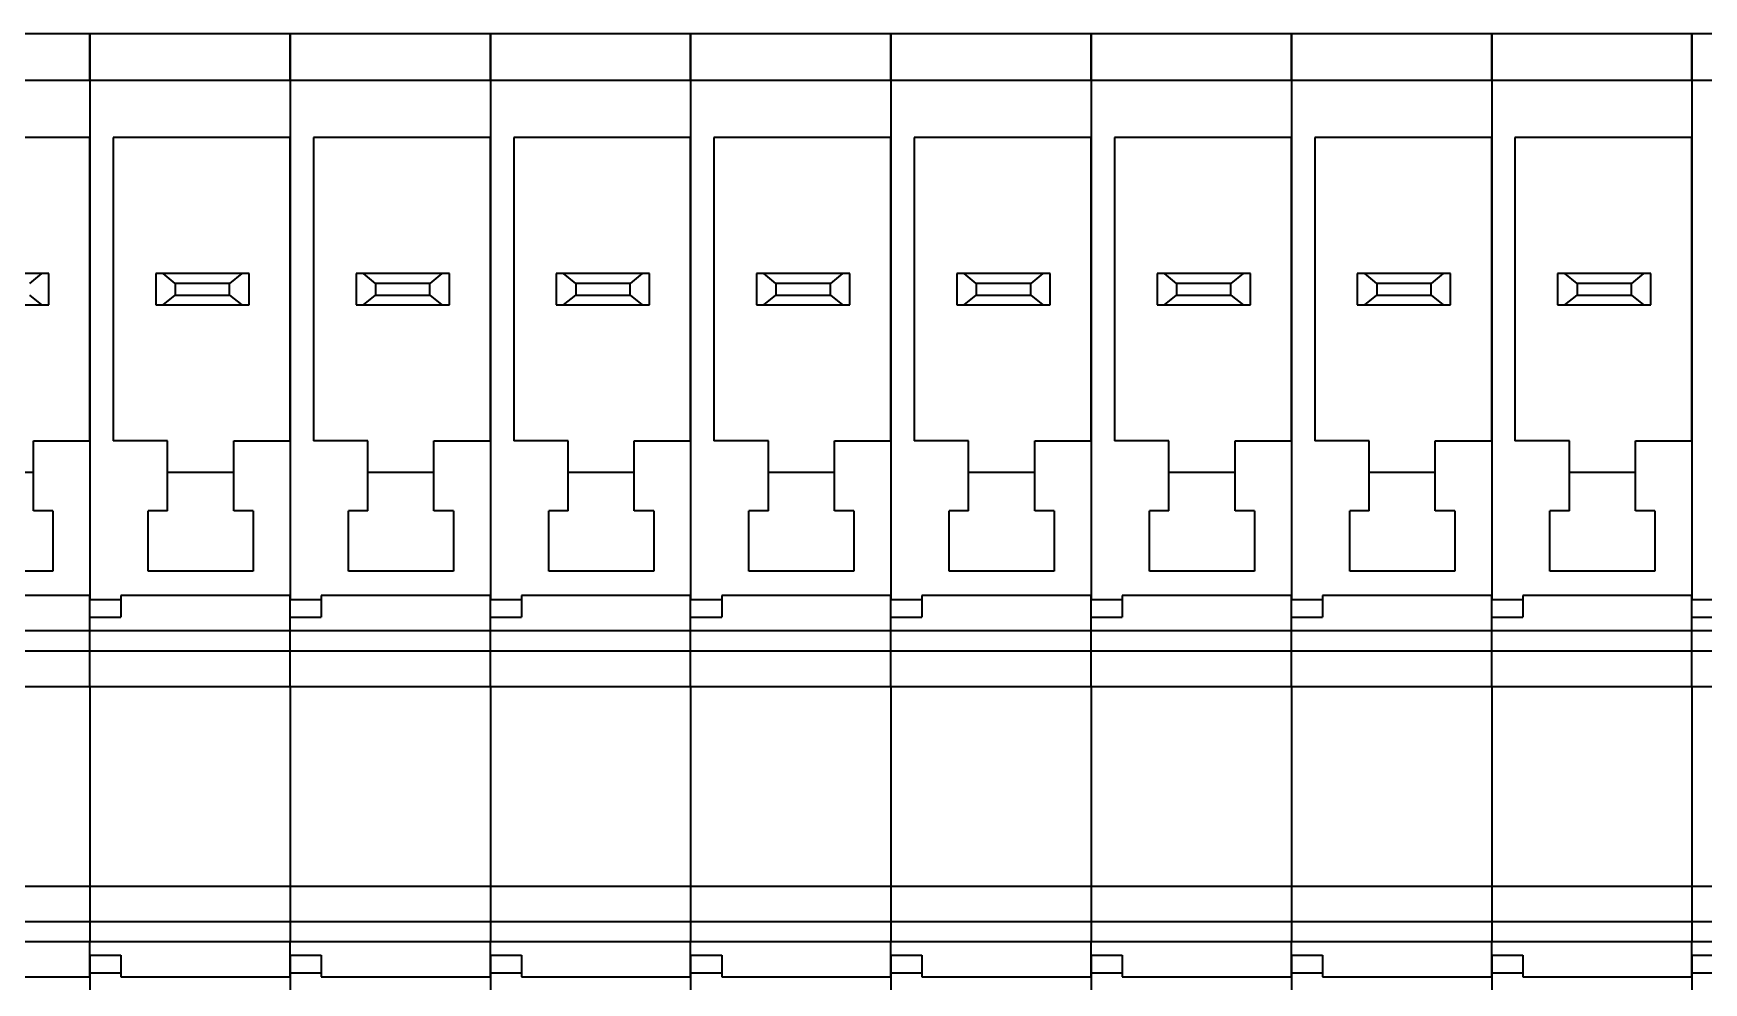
# Model space of a CAD drawing. Header units: millimetres. Extents: x 7 to 587, y 2 to 418.
# Drawn here: x 123.5 to 166.45, y 240.2 to 264.6 of the extents above; entities that cross this region are included whole.
import ezdxf

# ---------------------------------------------------------------- set-up
doc = ezdxf.new("R2010")
doc.units = ezdxf.units.MM
doc.layers.add('GR1_01', color=7, linetype='Continuous')

# ---------------------------------------------------------------- blocks, each defined once
blk = doc.blocks.new('BLKF090')
at = {"layer": 'GR1_01', "color": 3, "linetype": 'Continuous', "lineweight": 35}
for p, q in [((161, 263.4), (161, 264.6)), ((161, 264.6), (166.15, 264.6)), ((166.15, 264.6), (166.15, 263.4)), ((161, 263.4), (161, 250.049)), ((161, 263.4), (166.15, 263.4)), ((166.15, 263.4), (166.15, 261.925)), ((161.6, 261.925), (161.6, 254.125)), ((166.15, 261.925), (161.6, 261.925)), ((166.15, 254.125), (166.15, 261.925)), ((162.695, 258.425), (162.695, 257.625)), ((162.884, 258.425), (162.695, 258.425)), ((163.195, 258.175), (162.884, 258.425)), ((164.906, 258.425), (162.884, 258.425)), ((163.195, 258.175), (163.195, 257.875)), ((164.595, 258.175), (163.195, 258.175)), ((164.906, 258.425), (164.595, 258.175)), ((164.595, 257.875), (164.595, 258.175)), ((165.095, 258.425), (164.906, 258.425)), ((165.095, 257.625), (165.095, 258.425)), ((162.884, 257.625), (163.195, 257.875)), ((163.195, 257.875), (164.595, 257.875)), ((164.595, 257.875), (164.906, 257.625)), ((162.695, 257.625), (162.884, 257.625)), ((162.884, 257.625), (164.906, 257.625)), ((164.906, 257.625), (165.095, 257.625)), ((163, 254.125), (161.6, 254.125)), ((163, 253.325), (163, 254.125)), ((164.7, 253.325), (164.7, 254.125)), ((164.7, 254.125), (166.15, 254.125)), ((166.15, 254.125), (166.15, 250.15)), ((163, 252.325), (163, 253.325)), ((163, 253.325), (164.7, 253.325)), ((164.7, 252.325), (164.7, 253.325)), ((162.5, 250.775), (162.5, 252.325)), ((163, 252.325), (162.5, 252.325)), ((165.2, 252.325), (164.7, 252.325)), ((165.2, 252.325), (165.2, 250.775)), ((165.2, 250.775), (162.5, 250.775)), ((161, 250.049), (161.8, 250.049)), ((161, 249.593), (161, 250.049)), ((161.8, 250.15), (161.8, 250.049)), ((166.15, 250.15), (161.8, 250.15)), ((161.8, 250.049), (161.8, 249.593)), ((166.15, 249.24), (166.15, 250.15)), ((161, 249.593), (161.8, 249.593)), ((161, 249.24), (161, 249.593)), ((161, 248.728), (161, 249.24)), ((166.15, 249.24), (161, 249.24)), ((166.15, 248.728), (166.15, 249.24)), ((161, 247.816), (161, 248.728)), ((161, 248.728), (166.15, 248.728)), ((166.15, 247.816), (166.15, 248.728)), ((161, 247.816), (161, 242.684)), ((161, 247.816), (166.15, 247.816)), ((166.15, 247.816), (166.15, 242.684)), ((161, 242.684), (161, 242.075)), ((161, 242.684), (166.15, 242.684)), ((166.15, 242.684), (166.15, 241.772)), ((161, 242.075), (161, 241.772)), ((161, 241.772), (161, 241.26)), ((161, 241.772), (166.15, 241.772)), ((166.15, 241.772), (166.15, 241.26)), ((161, 240.907), (161, 241.26)), ((161, 241.26), (166.15, 241.26)), ((166.15, 240.35), (166.15, 241.26)), ((161, 240.907), (161, 240.451)), ((161, 240.907), (161.8, 240.907)), ((161.8, 240.907), (161.8, 240.451)), ((161, 240.451), (161.8, 240.451)), ((161, 240.451), (161, 240.018)), ((161.8, 240.451), (161.8, 240.35)), ((161.8, 240.35), (166.15, 240.35)), ((166.15, 240.35), (166.15, 240.018))]:
    blk.add_line(p, q, dxfattribs=at)
blk = doc.blocks.new('BLKF091')
at = {"layer": 'GR1_01', "color": 3, "linetype": 'Continuous', "lineweight": 35}
for p, q in [((155.85, 263.4), (155.85, 264.6)), ((155.85, 264.6), (161, 264.6)), ((161, 264.6), (161, 263.4)), ((155.85, 263.4), (155.85, 250.049)), ((155.85, 263.4), (161, 263.4)), ((161, 263.4), (161, 261.925)), ((156.45, 261.925), (156.45, 254.125)), ((161, 261.925), (156.45, 261.925)), ((161, 254.125), (161, 261.925)), ((157.545, 258.425), (157.545, 257.625)), ((157.734, 258.425), (157.545, 258.425)), ((158.045, 258.175), (157.734, 258.425)), ((159.756, 258.425), (157.734, 258.425)), ((158.045, 258.175), (158.045, 257.875)), ((159.445, 258.175), (158.045, 258.175)), ((159.756, 258.425), (159.445, 258.175)), ((159.445, 257.875), (159.445, 258.175)), ((159.945, 258.425), (159.756, 258.425)), ((159.945, 257.625), (159.945, 258.425)), ((157.734, 257.625), (158.045, 257.875)), ((158.045, 257.875), (159.445, 257.875)), ((159.445, 257.875), (159.756, 257.625)), ((157.545, 257.625), (157.734, 257.625)), ((157.734, 257.625), (159.756, 257.625)), ((159.756, 257.625), (159.945, 257.625)), ((157.85, 254.125), (156.45, 254.125)), ((157.85, 253.325), (157.85, 254.125)), ((159.55, 253.325), (159.55, 254.125)), ((159.55, 254.125), (161, 254.125)), ((161, 254.125), (161, 250.15)), ((157.85, 252.325), (157.85, 253.325)), ((157.85, 253.325), (159.55, 253.325)), ((159.55, 252.325), (159.55, 253.325)), ((157.35, 250.775), (157.35, 252.325)), ((157.85, 252.325), (157.35, 252.325)), ((160.05, 252.325), (159.55, 252.325)), ((160.05, 252.325), (160.05, 250.775)), ((160.05, 250.775), (157.35, 250.775)), ((155.85, 250.049), (156.65, 250.049)), ((155.85, 249.593), (155.85, 250.049)), ((156.65, 250.15), (156.65, 250.049)), ((161, 250.15), (156.65, 250.15)), ((156.65, 250.049), (156.65, 249.593)), ((161, 249.24), (161, 250.15)), ((155.85, 249.593), (156.65, 249.593)), ((155.85, 249.24), (155.85, 249.593)), ((155.85, 248.728), (155.85, 249.24)), ((161, 249.24), (155.85, 249.24)), ((161, 248.728), (161, 249.24)), ((155.85, 247.816), (155.85, 248.728)), ((155.85, 248.728), (161, 248.728)), ((161, 247.816), (161, 248.728)), ((155.85, 247.816), (155.85, 242.684)), ((155.85, 247.816), (161, 247.816)), ((161, 247.816), (161, 242.684)), ((155.85, 242.684), (155.85, 242.075)), ((155.85, 242.684), (161, 242.684)), ((161, 242.684), (161, 241.772)), ((155.85, 242.075), (155.85, 241.772)), ((155.85, 241.772), (155.85, 241.26)), ((155.85, 241.772), (161, 241.772)), ((161, 241.772), (161, 241.26)), ((155.85, 240.907), (155.85, 241.26)), ((155.85, 241.26), (161, 241.26)), ((161, 240.35), (161, 241.26)), ((155.85, 240.907), (155.85, 240.451)), ((155.85, 240.907), (156.65, 240.907)), ((156.65, 240.907), (156.65, 240.451)), ((155.85, 240.451), (156.65, 240.451)), ((155.85, 240.451), (155.85, 240.018)), ((156.65, 240.451), (156.65, 240.35)), ((156.65, 240.35), (161, 240.35)), ((161, 240.35), (161, 240.018))]:
    blk.add_line(p, q, dxfattribs=at)
blk = doc.blocks.new('BLKF092')
at = {"layer": 'GR1_01', "color": 3, "linetype": 'Continuous', "lineweight": 35}
for p, q in [((150.7, 263.4), (150.7, 264.6)), ((150.7, 264.6), (155.85, 264.6)), ((155.85, 264.6), (155.85, 263.4)), ((150.7, 263.4), (150.7, 250.049)), ((150.7, 263.4), (155.85, 263.4)), ((155.85, 263.4), (155.85, 261.925)), ((151.3, 261.925), (151.3, 254.125)), ((155.85, 261.925), (151.3, 261.925)), ((155.85, 254.125), (155.85, 261.925)), ((152.395, 258.425), (152.395, 257.625)), ((152.584, 258.425), (152.395, 258.425)), ((152.895, 258.175), (152.584, 258.425)), ((154.606, 258.425), (152.584, 258.425)), ((152.895, 258.175), (152.895, 257.875)), ((154.295, 258.175), (152.895, 258.175)), ((154.606, 258.425), (154.295, 258.175)), ((154.295, 257.875), (154.295, 258.175)), ((154.795, 258.425), (154.606, 258.425)), ((154.795, 257.625), (154.795, 258.425)), ((152.584, 257.625), (152.895, 257.875)), ((152.895, 257.875), (154.295, 257.875)), ((154.295, 257.875), (154.606, 257.625)), ((152.395, 257.625), (152.584, 257.625)), ((152.584, 257.625), (154.606, 257.625)), ((154.606, 257.625), (154.795, 257.625)), ((152.7, 254.125), (151.3, 254.125)), ((152.7, 253.325), (152.7, 254.125)), ((154.4, 253.325), (154.4, 254.125)), ((154.4, 254.125), (155.85, 254.125)), ((155.85, 254.125), (155.85, 250.15)), ((152.7, 252.325), (152.7, 253.325)), ((152.7, 253.325), (154.4, 253.325)), ((154.4, 252.325), (154.4, 253.325)), ((152.2, 250.775), (152.2, 252.325)), ((152.7, 252.325), (152.2, 252.325)), ((154.9, 252.325), (154.4, 252.325)), ((154.9, 252.325), (154.9, 250.775)), ((154.9, 250.775), (152.2, 250.775)), ((150.7, 250.049), (151.5, 250.049)), ((150.7, 249.593), (150.7, 250.049)), ((151.5, 250.15), (151.5, 250.049)), ((155.85, 250.15), (151.5, 250.15)), ((151.5, 250.049), (151.5, 249.593)), ((155.85, 249.24), (155.85, 250.15)), ((150.7, 249.593), (151.5, 249.593)), ((150.7, 249.24), (150.7, 249.593)), ((150.7, 248.728), (150.7, 249.24)), ((155.85, 249.24), (150.7, 249.24)), ((155.85, 248.728), (155.85, 249.24)), ((150.7, 247.816), (150.7, 248.728)), ((150.7, 248.728), (155.85, 248.728)), ((155.85, 247.816), (155.85, 248.728)), ((150.7, 247.816), (150.7, 242.684)), ((150.7, 247.816), (155.85, 247.816)), ((155.85, 247.816), (155.85, 242.684)), ((150.7, 242.684), (150.7, 242.075)), ((150.7, 242.684), (155.85, 242.684)), ((155.85, 242.684), (155.85, 241.772)), ((150.7, 242.075), (150.7, 241.772)), ((150.7, 241.772), (150.7, 241.26)), ((150.7, 241.772), (155.85, 241.772)), ((155.85, 241.772), (155.85, 241.26)), ((150.7, 240.907), (150.7, 241.26)), ((150.7, 241.26), (155.85, 241.26)), ((155.85, 240.35), (155.85, 241.26)), ((150.7, 240.907), (150.7, 240.451)), ((150.7, 240.907), (151.5, 240.907)), ((151.5, 240.907), (151.5, 240.451)), ((150.7, 240.451), (151.5, 240.451)), ((150.7, 240.451), (150.7, 240.018)), ((151.5, 240.451), (151.5, 240.35)), ((151.5, 240.35), (155.85, 240.35)), ((155.85, 240.35), (155.85, 240.018))]:
    blk.add_line(p, q, dxfattribs=at)
blk = doc.blocks.new('BLKF093')
at = {"layer": 'GR1_01', "color": 3, "linetype": 'Continuous', "lineweight": 35}
for p, q in [((145.55, 263.4), (145.55, 264.6)), ((145.55, 264.6), (150.7, 264.6)), ((150.7, 264.6), (150.7, 263.4)), ((145.55, 263.4), (145.55, 250.049)), ((145.55, 263.4), (150.7, 263.4)), ((150.7, 263.4), (150.7, 261.925)), ((146.15, 261.925), (146.15, 254.125)), ((150.7, 261.925), (146.15, 261.925)), ((150.7, 254.125), (150.7, 261.925)), ((147.245, 258.425), (147.245, 257.625)), ((147.434, 258.425), (147.245, 258.425)), ((147.745, 258.175), (147.434, 258.425)), ((149.456, 258.425), (147.434, 258.425)), ((147.745, 258.175), (147.745, 257.875)), ((149.145, 258.175), (147.745, 258.175)), ((149.456, 258.425), (149.145, 258.175)), ((149.145, 257.875), (149.145, 258.175)), ((149.645, 258.425), (149.456, 258.425)), ((149.645, 257.625), (149.645, 258.425)), ((147.434, 257.625), (147.745, 257.875)), ((147.745, 257.875), (149.145, 257.875)), ((149.145, 257.875), (149.456, 257.625)), ((147.245, 257.625), (147.434, 257.625)), ((147.434, 257.625), (149.456, 257.625)), ((149.456, 257.625), (149.645, 257.625)), ((147.55, 254.125), (146.15, 254.125)), ((147.55, 253.325), (147.55, 254.125)), ((149.25, 253.325), (149.25, 254.125)), ((149.25, 254.125), (150.7, 254.125)), ((150.7, 254.125), (150.7, 250.15)), ((147.55, 252.325), (147.55, 253.325)), ((147.55, 253.325), (149.25, 253.325)), ((149.25, 252.325), (149.25, 253.325)), ((147.05, 250.775), (147.05, 252.325)), ((147.55, 252.325), (147.05, 252.325)), ((149.75, 252.325), (149.25, 252.325)), ((149.75, 252.325), (149.75, 250.775)), ((149.75, 250.775), (147.05, 250.775)), ((145.55, 250.049), (146.35, 250.049)), ((145.55, 249.593), (145.55, 250.049)), ((146.35, 250.15), (146.35, 250.049)), ((150.7, 250.15), (146.35, 250.15)), ((146.35, 250.049), (146.35, 249.593)), ((150.7, 249.24), (150.7, 250.15)), ((145.55, 249.593), (146.35, 249.593)), ((145.55, 249.24), (145.55, 249.593)), ((145.55, 248.728), (145.55, 249.24)), ((150.7, 249.24), (145.55, 249.24)), ((150.7, 248.728), (150.7, 249.24)), ((145.55, 247.816), (145.55, 248.728)), ((145.55, 248.728), (150.7, 248.728)), ((150.7, 247.816), (150.7, 248.728)), ((145.55, 247.816), (145.55, 242.684)), ((145.55, 247.816), (150.7, 247.816)), ((150.7, 247.816), (150.7, 242.684)), ((145.55, 242.684), (145.55, 242.075)), ((145.55, 242.684), (150.7, 242.684)), ((150.7, 242.684), (150.7, 241.772)), ((145.55, 242.075), (145.55, 241.772)), ((145.55, 241.772), (145.55, 241.26)), ((145.55, 241.772), (150.7, 241.772)), ((150.7, 241.772), (150.7, 241.26)), ((145.55, 240.907), (145.55, 241.26)), ((145.55, 241.26), (150.7, 241.26)), ((150.7, 240.35), (150.7, 241.26)), ((145.55, 240.907), (145.55, 240.451)), ((145.55, 240.907), (146.35, 240.907)), ((146.35, 240.907), (146.35, 240.451)), ((145.55, 240.451), (146.35, 240.451)), ((145.55, 240.451), (145.55, 240.018)), ((146.35, 240.451), (146.35, 240.35)), ((146.35, 240.35), (150.7, 240.35)), ((150.7, 240.35), (150.7, 240.018))]:
    blk.add_line(p, q, dxfattribs=at)
blk = doc.blocks.new('BLKF094')
at = {"layer": 'GR1_01', "color": 3, "linetype": 'Continuous', "lineweight": 35}
for p, q in [((140.4, 263.4), (140.4, 264.6)), ((140.4, 264.6), (145.55, 264.6)), ((145.55, 264.6), (145.55, 263.4)), ((140.4, 263.4), (140.4, 250.049)), ((140.4, 263.4), (145.55, 263.4)), ((145.55, 263.4), (145.55, 261.925)), ((141, 261.925), (141, 254.125)), ((145.55, 261.925), (141, 261.925)), ((145.55, 254.125), (145.55, 261.925)), ((142.095, 258.425), (142.095, 257.625)), ((142.284, 258.425), (142.095, 258.425)), ((142.595, 258.175), (142.284, 258.425)), ((144.306, 258.425), (142.284, 258.425)), ((142.595, 258.175), (142.595, 257.875)), ((143.995, 258.175), (142.595, 258.175)), ((144.306, 258.425), (143.995, 258.175)), ((143.995, 257.875), (143.995, 258.175)), ((144.495, 258.425), (144.306, 258.425)), ((144.495, 257.625), (144.495, 258.425)), ((142.284, 257.625), (142.595, 257.875)), ((142.595, 257.875), (143.995, 257.875)), ((143.995, 257.875), (144.306, 257.625)), ((142.095, 257.625), (142.284, 257.625)), ((142.284, 257.625), (144.306, 257.625)), ((144.306, 257.625), (144.495, 257.625)), ((142.4, 254.125), (141, 254.125)), ((142.4, 253.325), (142.4, 254.125)), ((144.1, 253.325), (144.1, 254.125)), ((144.1, 254.125), (145.55, 254.125)), ((145.55, 254.125), (145.55, 250.15)), ((142.4, 252.325), (142.4, 253.325)), ((142.4, 253.325), (144.1, 253.325)), ((144.1, 252.325), (144.1, 253.325)), ((141.9, 250.775), (141.9, 252.325)), ((142.4, 252.325), (141.9, 252.325)), ((144.6, 252.325), (144.1, 252.325)), ((144.6, 252.325), (144.6, 250.775)), ((144.6, 250.775), (141.9, 250.775)), ((140.4, 250.049), (141.2, 250.049)), ((140.4, 249.593), (140.4, 250.049)), ((141.2, 250.15), (141.2, 250.049)), ((145.55, 250.15), (141.2, 250.15)), ((141.2, 250.049), (141.2, 249.593)), ((145.55, 249.24), (145.55, 250.15)), ((140.4, 249.593), (141.2, 249.593)), ((140.4, 249.24), (140.4, 249.593)), ((140.4, 248.728), (140.4, 249.24)), ((145.55, 249.24), (140.4, 249.24)), ((145.55, 248.728), (145.55, 249.24)), ((140.4, 247.816), (140.4, 248.728)), ((140.4, 248.728), (145.55, 248.728)), ((145.55, 247.816), (145.55, 248.728)), ((140.4, 247.816), (140.4, 242.684)), ((140.4, 247.816), (145.55, 247.816)), ((145.55, 247.816), (145.55, 242.684)), ((140.4, 242.684), (140.4, 242.075)), ((140.4, 242.684), (145.55, 242.684)), ((145.55, 242.684), (145.55, 241.772)), ((140.4, 242.075), (140.4, 241.772)), ((140.4, 241.772), (140.4, 241.26)), ((140.4, 241.772), (145.55, 241.772)), ((145.55, 241.772), (145.55, 241.26)), ((140.4, 240.907), (140.4, 241.26)), ((140.4, 241.26), (145.55, 241.26)), ((145.55, 240.35), (145.55, 241.26)), ((140.4, 240.907), (140.4, 240.451)), ((140.4, 240.907), (141.2, 240.907)), ((141.2, 240.907), (141.2, 240.451)), ((140.4, 240.451), (141.2, 240.451)), ((140.4, 240.451), (140.4, 240.018)), ((141.2, 240.451), (141.2, 240.35)), ((141.2, 240.35), (145.55, 240.35)), ((145.55, 240.35), (145.55, 240.018))]:
    blk.add_line(p, q, dxfattribs=at)
blk = doc.blocks.new('BLKF095')
at = {"layer": 'GR1_01', "color": 3, "linetype": 'Continuous', "lineweight": 35}
for p, q in [((135.25, 263.4), (135.25, 264.6)), ((135.25, 264.6), (140.4, 264.6)), ((140.4, 264.6), (140.4, 263.4)), ((135.25, 263.4), (135.25, 250.049)), ((135.25, 263.4), (140.4, 263.4)), ((140.4, 263.4), (140.4, 261.925)), ((135.85, 261.925), (135.85, 254.125)), ((140.4, 261.925), (135.85, 261.925)), ((140.4, 254.125), (140.4, 261.925)), ((136.945, 258.425), (136.945, 257.625)), ((137.134, 258.425), (136.945, 258.425)), ((137.445, 258.175), (137.134, 258.425)), ((139.156, 258.425), (137.134, 258.425)), ((137.445, 258.175), (137.445, 257.875)), ((138.845, 258.175), (137.445, 258.175)), ((139.156, 258.425), (138.845, 258.175)), ((138.845, 257.875), (138.845, 258.175)), ((139.345, 258.425), (139.156, 258.425)), ((139.345, 257.625), (139.345, 258.425)), ((137.134, 257.625), (137.445, 257.875)), ((137.445, 257.875), (138.845, 257.875)), ((138.845, 257.875), (139.156, 257.625)), ((136.945, 257.625), (137.134, 257.625)), ((137.134, 257.625), (139.156, 257.625)), ((139.156, 257.625), (139.345, 257.625)), ((137.25, 254.125), (135.85, 254.125)), ((137.25, 253.325), (137.25, 254.125)), ((138.95, 253.325), (138.95, 254.125)), ((138.95, 254.125), (140.4, 254.125)), ((140.4, 254.125), (140.4, 250.15)), ((137.25, 252.325), (137.25, 253.325)), ((137.25, 253.325), (138.95, 253.325)), ((138.95, 252.325), (138.95, 253.325)), ((136.75, 250.775), (136.75, 252.325)), ((137.25, 252.325), (136.75, 252.325)), ((139.45, 252.325), (138.95, 252.325)), ((139.45, 252.325), (139.45, 250.775)), ((139.45, 250.775), (136.75, 250.775)), ((135.25, 250.049), (136.05, 250.049)), ((135.25, 249.593), (135.25, 250.049)), ((136.05, 250.15), (136.05, 250.049)), ((140.4, 250.15), (136.05, 250.15)), ((136.05, 250.049), (136.05, 249.593)), ((140.4, 249.24), (140.4, 250.15)), ((135.25, 249.593), (136.05, 249.593)), ((135.25, 249.24), (135.25, 249.593)), ((135.25, 248.728), (135.25, 249.24)), ((140.4, 249.24), (135.25, 249.24)), ((140.4, 248.728), (140.4, 249.24)), ((135.25, 247.816), (135.25, 248.728)), ((135.25, 248.728), (140.4, 248.728)), ((140.4, 247.816), (140.4, 248.728)), ((135.25, 247.816), (135.25, 242.684)), ((135.25, 247.816), (140.4, 247.816)), ((140.4, 247.816), (140.4, 242.684)), ((135.25, 242.684), (135.25, 242.075)), ((135.25, 242.684), (140.4, 242.684)), ((140.4, 242.684), (140.4, 241.772)), ((135.25, 242.075), (135.25, 241.772)), ((135.25, 241.772), (135.25, 241.26)), ((135.25, 241.772), (140.4, 241.772)), ((140.4, 241.772), (140.4, 241.26)), ((135.25, 240.907), (135.25, 241.26)), ((135.25, 241.26), (140.4, 241.26)), ((140.4, 240.35), (140.4, 241.26)), ((135.25, 240.907), (135.25, 240.451)), ((135.25, 240.907), (136.05, 240.907)), ((136.05, 240.907), (136.05, 240.451)), ((135.25, 240.451), (136.05, 240.451)), ((135.25, 240.451), (135.25, 240.018)), ((136.05, 240.451), (136.05, 240.35)), ((136.05, 240.35), (140.4, 240.35)), ((140.4, 240.35), (140.4, 240.018))]:
    blk.add_line(p, q, dxfattribs=at)
blk = doc.blocks.new('BLKF096')
at = {"layer": 'GR1_01', "color": 3, "linetype": 'Continuous', "lineweight": 35}
for p, q in [((130.1, 263.4), (130.1, 264.6)), ((130.1, 264.6), (135.25, 264.6)), ((135.25, 264.6), (135.25, 263.4)), ((130.1, 263.4), (130.1, 250.049)), ((130.1, 263.4), (135.25, 263.4)), ((135.25, 263.4), (135.25, 261.925)), ((130.7, 261.925), (130.7, 254.125)), ((135.25, 261.925), (130.7, 261.925)), ((135.25, 254.125), (135.25, 261.925)), ((131.795, 258.425), (131.795, 257.625)), ((131.984, 258.425), (131.795, 258.425)), ((132.295, 258.175), (131.984, 258.425)), ((134.006, 258.425), (131.984, 258.425)), ((132.295, 258.175), (132.295, 257.875)), ((133.695, 258.175), (132.295, 258.175)), ((134.006, 258.425), (133.695, 258.175)), ((133.695, 257.875), (133.695, 258.175)), ((134.195, 258.425), (134.006, 258.425)), ((134.195, 257.625), (134.195, 258.425)), ((131.984, 257.625), (132.295, 257.875)), ((132.295, 257.875), (133.695, 257.875)), ((133.695, 257.875), (134.006, 257.625)), ((131.795, 257.625), (131.984, 257.625)), ((131.984, 257.625), (134.006, 257.625)), ((134.006, 257.625), (134.195, 257.625)), ((132.1, 254.125), (130.7, 254.125)), ((132.1, 253.325), (132.1, 254.125)), ((133.8, 253.325), (133.8, 254.125)), ((133.8, 254.125), (135.25, 254.125)), ((135.25, 254.125), (135.25, 250.15)), ((132.1, 252.325), (132.1, 253.325)), ((132.1, 253.325), (133.8, 253.325)), ((133.8, 252.325), (133.8, 253.325)), ((131.6, 250.775), (131.6, 252.325)), ((132.1, 252.325), (131.6, 252.325)), ((134.3, 252.325), (133.8, 252.325)), ((134.3, 252.325), (134.3, 250.775)), ((134.3, 250.775), (131.6, 250.775)), ((130.1, 250.049), (130.9, 250.049)), ((130.1, 249.593), (130.1, 250.049)), ((130.9, 250.15), (130.9, 250.049)), ((135.25, 250.15), (130.9, 250.15)), ((130.9, 250.049), (130.9, 249.593)), ((135.25, 249.24), (135.25, 250.15)), ((130.1, 249.593), (130.9, 249.593)), ((130.1, 249.24), (130.1, 249.593)), ((130.1, 248.728), (130.1, 249.24)), ((135.25, 249.24), (130.1, 249.24)), ((135.25, 248.728), (135.25, 249.24)), ((130.1, 247.816), (130.1, 248.728)), ((130.1, 248.728), (135.25, 248.728)), ((135.25, 247.816), (135.25, 248.728)), ((130.1, 247.816), (130.1, 242.684)), ((130.1, 247.816), (135.25, 247.816)), ((135.25, 247.816), (135.25, 242.684)), ((130.1, 242.684), (130.1, 242.075)), ((130.1, 242.684), (135.25, 242.684)), ((135.25, 242.684), (135.25, 241.772)), ((130.1, 242.075), (130.1, 241.772)), ((130.1, 241.772), (130.1, 241.26)), ((130.1, 241.772), (135.25, 241.772)), ((135.25, 241.772), (135.25, 241.26)), ((130.1, 240.907), (130.1, 241.26)), ((130.1, 241.26), (135.25, 241.26)), ((135.25, 240.35), (135.25, 241.26)), ((130.1, 240.907), (130.1, 240.451)), ((130.1, 240.907), (130.9, 240.907)), ((130.9, 240.907), (130.9, 240.451)), ((130.1, 240.451), (130.9, 240.451)), ((130.1, 240.451), (130.1, 240.018)), ((130.9, 240.451), (130.9, 240.35)), ((130.9, 240.35), (135.25, 240.35)), ((135.25, 240.35), (135.25, 240.018))]:
    blk.add_line(p, q, dxfattribs=at)
blk = doc.blocks.new('BLKF097')
at = {"layer": 'GR1_01', "color": 3, "linetype": 'Continuous', "lineweight": 35}
for p, q in [((124.95, 263.4), (124.95, 264.6)), ((124.95, 264.6), (130.1, 264.6)), ((130.1, 264.6), (130.1, 263.4)), ((124.95, 263.4), (124.95, 250.049)), ((124.95, 263.4), (130.1, 263.4)), ((130.1, 263.4), (130.1, 261.925)), ((125.55, 261.925), (125.55, 254.125)), ((130.1, 261.925), (125.55, 261.925)), ((130.1, 254.125), (130.1, 261.925)), ((126.645, 258.425), (126.645, 257.625)), ((126.834, 258.425), (126.645, 258.425)), ((127.145, 258.175), (126.834, 258.425)), ((128.856, 258.425), (126.834, 258.425)), ((127.145, 258.175), (127.145, 257.875)), ((128.545, 258.175), (127.145, 258.175)), ((128.856, 258.425), (128.545, 258.175)), ((128.545, 257.875), (128.545, 258.175)), ((129.045, 258.425), (128.856, 258.425)), ((129.045, 257.625), (129.045, 258.425)), ((126.834, 257.625), (127.145, 257.875)), ((127.145, 257.875), (128.545, 257.875)), ((128.545, 257.875), (128.856, 257.625)), ((126.645, 257.625), (126.834, 257.625)), ((126.834, 257.625), (128.856, 257.625)), ((128.856, 257.625), (129.045, 257.625)), ((126.95, 254.125), (125.55, 254.125)), ((126.95, 253.325), (126.95, 254.125)), ((128.65, 253.325), (128.65, 254.125)), ((128.65, 254.125), (130.1, 254.125)), ((130.1, 254.125), (130.1, 250.15)), ((126.95, 252.325), (126.95, 253.325)), ((126.95, 253.325), (128.65, 253.325)), ((128.65, 252.325), (128.65, 253.325)), ((126.45, 250.775), (126.45, 252.325)), ((126.95, 252.325), (126.45, 252.325)), ((129.15, 252.325), (128.65, 252.325)), ((129.15, 252.325), (129.15, 250.775)), ((129.15, 250.775), (126.45, 250.775)), ((124.95, 250.049), (125.75, 250.049)), ((124.95, 249.593), (124.95, 250.049)), ((125.75, 250.15), (125.75, 250.049)), ((130.1, 250.15), (125.75, 250.15)), ((125.75, 250.049), (125.75, 249.593)), ((130.1, 249.24), (130.1, 250.15)), ((124.95, 249.593), (125.75, 249.593)), ((124.95, 249.24), (124.95, 249.593)), ((124.95, 248.728), (124.95, 249.24)), ((130.1, 249.24), (124.95, 249.24)), ((130.1, 248.728), (130.1, 249.24)), ((124.95, 247.816), (124.95, 248.728)), ((124.95, 248.728), (130.1, 248.728)), ((130.1, 247.816), (130.1, 248.728)), ((124.95, 247.816), (124.95, 242.684)), ((124.95, 247.816), (130.1, 247.816)), ((130.1, 247.816), (130.1, 242.684)), ((124.95, 242.684), (124.95, 242.075)), ((124.95, 242.684), (130.1, 242.684)), ((130.1, 242.684), (130.1, 241.772)), ((124.95, 242.075), (124.95, 241.772)), ((124.95, 241.772), (124.95, 241.26)), ((124.95, 241.772), (130.1, 241.772)), ((130.1, 241.772), (130.1, 241.26)), ((124.95, 240.907), (124.95, 241.26)), ((124.95, 241.26), (130.1, 241.26)), ((130.1, 240.35), (130.1, 241.26)), ((124.95, 240.907), (124.95, 240.451)), ((124.95, 240.907), (125.75, 240.907)), ((125.75, 240.907), (125.75, 240.451)), ((124.95, 240.451), (125.75, 240.451)), ((124.95, 240.451), (124.95, 240.018)), ((125.75, 240.451), (125.75, 240.35)), ((125.75, 240.35), (130.1, 240.35)), ((130.1, 240.35), (130.1, 240.018))]:
    blk.add_line(p, q, dxfattribs=at)
blk = doc.blocks.new('BLKF098')
at = {"layer": 'GR1_01', "color": 3, "linetype": 'Continuous', "lineweight": 35}
for p, q in [((119.8, 264.6), (124.95, 264.6)), ((124.95, 264.6), (124.95, 263.4)), ((119.8, 263.4), (124.95, 263.4)), ((124.95, 263.4), (124.95, 261.925)), ((124.95, 261.925), (120.4, 261.925)), ((124.95, 254.125), (124.95, 261.925)), ((123.706, 258.425), (121.684, 258.425)), ((123.706, 258.425), (123.395, 258.175)), ((123.895, 258.425), (123.706, 258.425)), ((123.895, 257.625), (123.895, 258.425)), ((123.395, 257.875), (123.706, 257.625)), ((121.684, 257.625), (123.706, 257.625)), ((123.706, 257.625), (123.895, 257.625)), ((123.5, 253.325), (123.5, 254.125)), ((123.5, 254.125), (124.95, 254.125)), ((124.95, 254.125), (124.95, 250.15)), ((121.8, 253.325), (123.5, 253.325)), ((123.5, 252.325), (123.5, 253.325)), ((124, 252.325), (123.5, 252.325)), ((124, 252.325), (124, 250.775)), ((124, 250.775), (121.3, 250.775)), ((124.95, 250.15), (120.6, 250.15)), ((124.95, 249.24), (124.95, 250.15)), ((124.95, 249.24), (119.8, 249.24)), ((124.95, 248.728), (124.95, 249.24)), ((119.8, 248.728), (124.95, 248.728)), ((124.95, 247.816), (124.95, 248.728)), ((119.8, 247.816), (124.95, 247.816)), ((124.95, 247.816), (124.95, 242.684)), ((119.8, 242.684), (124.95, 242.684)), ((124.95, 242.684), (124.95, 241.772)), ((119.8, 241.772), (124.95, 241.772)), ((124.95, 241.772), (124.95, 241.26)), ((119.8, 241.26), (124.95, 241.26)), ((124.95, 240.35), (124.95, 241.26)), ((120.6, 240.35), (124.95, 240.35)), ((124.95, 240.35), (124.95, 240.018))]:
    blk.add_line(p, q, dxfattribs=at)
blk = doc.blocks.new('BLKF089')
at = {"layer": 'GR1_01', "color": 3, "linetype": 'Continuous', "lineweight": 35}
for name in ['BLKF098', 'BLKF097', 'BLKF096', 'BLKF095', 'BLKF094', 'BLKF093', 'BLKF092', 'BLKF091', 'BLKF090']:
    blk.add_blockref(name, (0, 0), dxfattribs=at)
blk = doc.blocks.new('BLKF110')
at = {"layer": 'GR1_01', "color": 3, "linetype": 'Continuous', "lineweight": 35}
for p, q in [((166.15, 263.4), (166.15, 264.6)), ((166.15, 264.6), (171.3, 264.6)), ((166.15, 263.4), (166.15, 250.049)), ((166.15, 263.4), (171.3, 263.4)), ((166.15, 250.049), (166.95, 250.049)), ((166.15, 249.593), (166.15, 250.049)), ((166.15, 249.593), (166.95, 249.593)), ((166.15, 249.24), (166.15, 249.593)), ((166.15, 248.728), (166.15, 249.24)), ((171.3, 249.24), (166.15, 249.24)), ((166.15, 247.816), (166.15, 248.728)), ((166.15, 248.728), (171.3, 248.728)), ((166.15, 247.816), (166.15, 242.684)), ((166.15, 247.816), (171.3, 247.816)), ((166.15, 242.684), (166.15, 242.075)), ((166.15, 242.684), (171.3, 242.684)), ((166.15, 242.075), (166.15, 241.772)), ((166.15, 241.772), (166.15, 241.26)), ((166.15, 241.772), (171.3, 241.772)), ((166.15, 240.907), (166.15, 241.26)), ((166.15, 241.26), (171.3, 241.26)), ((166.15, 240.907), (166.15, 240.451)), ((166.15, 240.907), (166.95, 240.907)), ((166.15, 240.451), (166.95, 240.451)), ((166.15, 240.451), (166.15, 240.018))]:
    blk.add_line(p, q, dxfattribs=at)
blk = doc.blocks.new('BLKF100')
at = {"layer": 'GR1_01', "color": 3, "linetype": 'Continuous', "lineweight": 35}
blk.add_blockref('BLKF110', (0, 0), dxfattribs=at)
blk = doc.blocks.new('BLKF063')
at = {"layer": 'GR1_01', "color": 3, "linetype": 'Continuous', "lineweight": 35}
for name in ['BLKF089', 'BLKF100']:
    blk.add_blockref(name, (0, 0), dxfattribs=at)

msp = doc.modelspace()

# ---------------------------------------------------------------- block references
at = {"layer": 'GR1_01', "color": 3, "linetype": 'Continuous', "lineweight": 35}
msp.add_blockref('BLKF063', (0, 0), dxfattribs=at)

doc.saveas('drawing.dxf')
